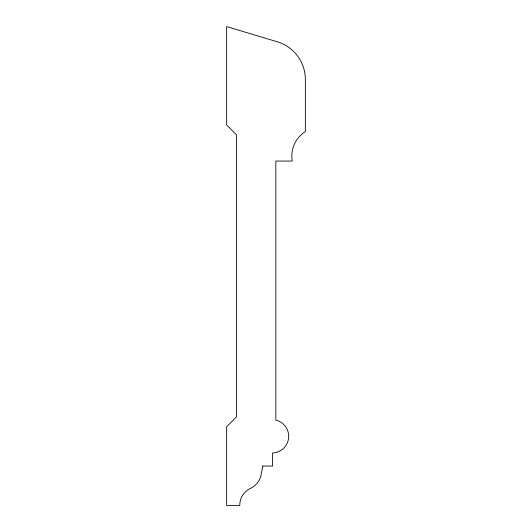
<?xml version="1.0" encoding="UTF-8"?>
<svg xmlns="http://www.w3.org/2000/svg" width="532" height="532" viewBox="0 0 532 532"><rect width="100%" height="100%" fill="white"/><g stroke="black" fill="none" stroke-linecap="round" stroke-linejoin="round"><path stroke-width="0.8" d="M262.722 466.045L260.8 476.426A19.704 19.704 0 0 1 249.561 488.828A18.567 18.567 0 0 0 239.766 505.4L226.645 505.4L226.645 426.691L236.487 416.855L236.487 134.822L226.645 124.987L226.645 26.6L277.292 41.769A39.355 39.355 0 0 1 305.355 79.468L305.355 131.544A29.087 29.087 0 0 0 292.234 161.056L275.835 161.056L275.835 420.134A16.618 16.618 0 0 1 272.557 452.932L272.557 466.045L262.722 466.045"/></g></svg>
